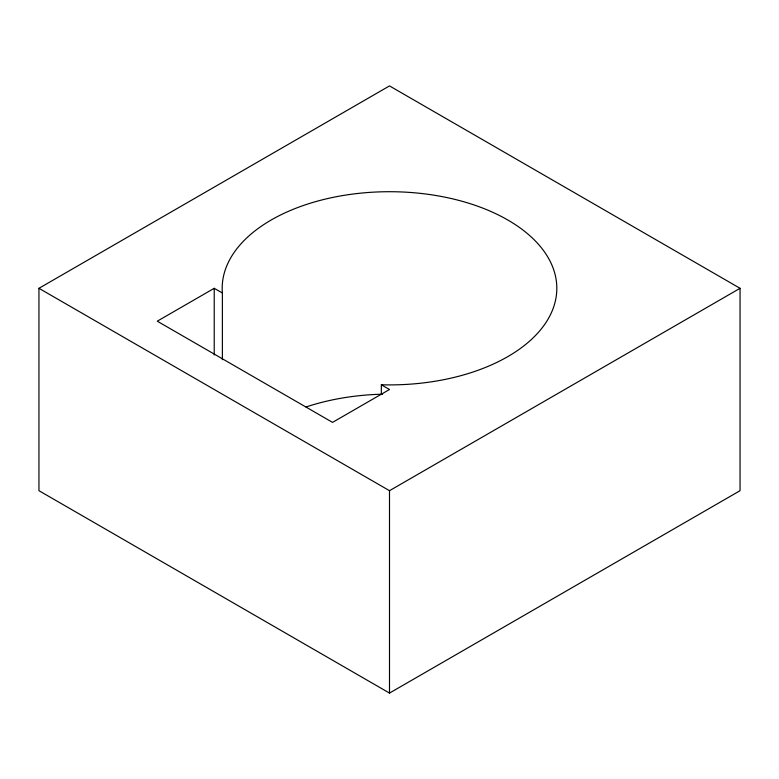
<?xml version="1.0" encoding="UTF-8"?>
<svg xmlns="http://www.w3.org/2000/svg" width="779" height="779" viewBox="0 0 779 779"><rect width="100%" height="100%" fill="white"/><g stroke="black" fill="none" stroke-linecap="round" stroke-linejoin="round"><path stroke-width="1.17" d="M38.95 288.308L389.5 85.914L740.05 288.308L740.05 490.692L389.5 693.086L38.95 490.692L38.95 288.308L389.5 490.692L740.05 288.308M222.385 359.674L222.385 293.011L214.225 288.308L157.261 321.191L332.536 422.384L389.5 389.5L381.34 384.787L381.34 394.486M389.5 490.692L389.5 693.086M214.225 288.308L214.225 354.961M222.385 293.011A167.319 96.596 0 0 1 386.783 191.722A167.319 96.596 0 0 1 556.79 289.876A167.319 96.596 0 0 1 381.34 384.787M305.991 406.989A167.319 96.596 0 0 1 382.577 394.184"/></g></svg>
